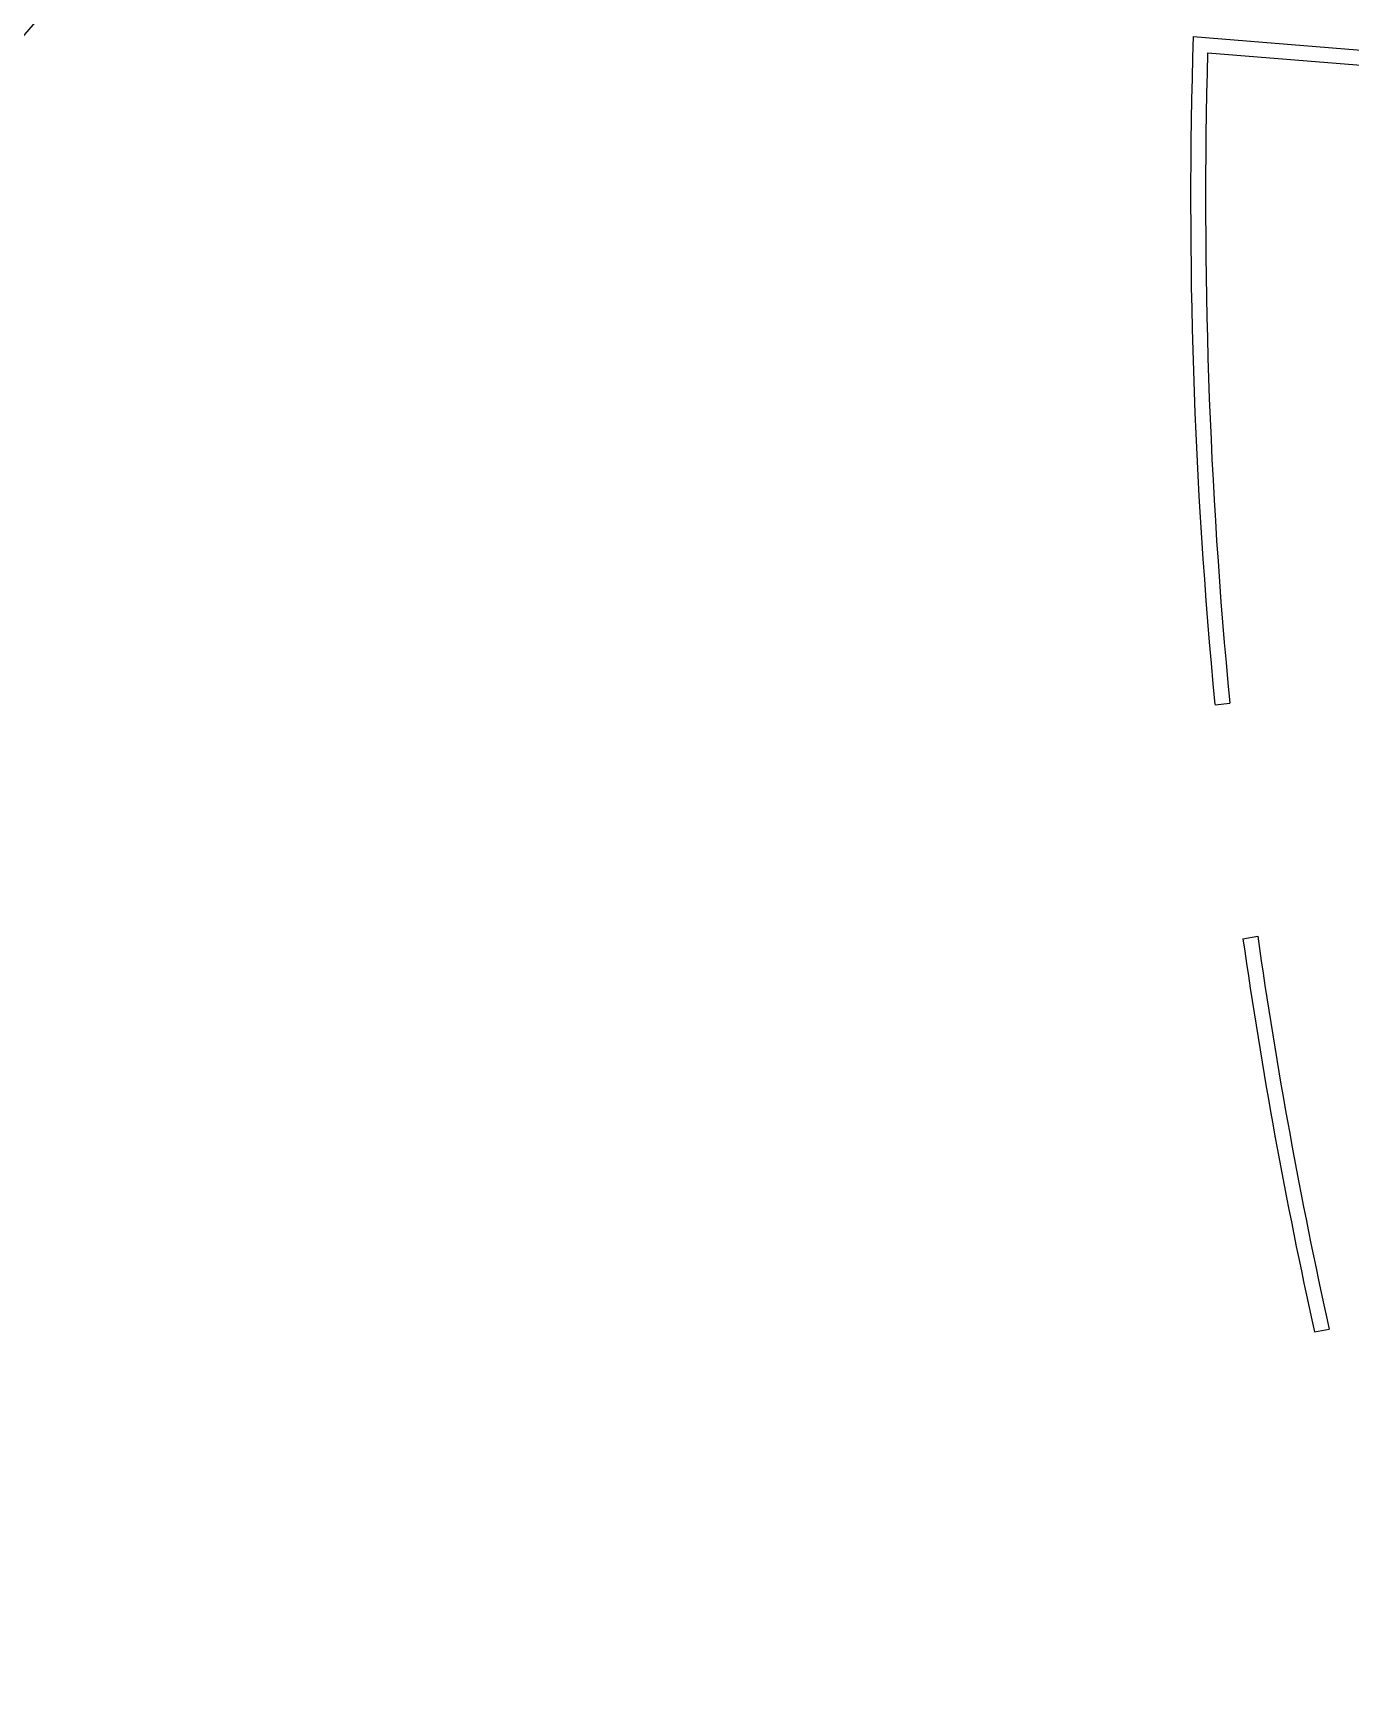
# Model space of a CAD drawing. Header units: inches. Extents: x -18604 to 2753, y -9056 to 3482.
# Drawn here: x -11575 to -10252, y -1179 to 475 of the extents above; entities that cross this region are included whole.
import ezdxf

# ---------------------------------------------------------------- set-up
doc = ezdxf.new("R2010")
doc.units = ezdxf.units.IN
doc.layers.add('FORÇA 1', color=86, linetype='Continuous')
doc.layers.add('Parede', color=6, linetype='Continuous')

msp = doc.modelspace()

# ---------------------------------------------------------------- linework, layer by layer
at = {"layer": 'FORÇA 1'}
msp.add_arc((-8078.7, -2544.6, -7.1), 4625.2, 131.6509, 162.8303, dxfattribs=at)
at = {"layer": 'Parede'}
for p, q in [((-10409.5, 471.7, 63.4), (-9770.6, 419.9, 63.4)), ((-10395, 455.5, 63.4), (-9009.3, 343.2, 63.4)), ((-10387.7, -199.4, 63.4), (-10372.8, -197.9, 63.4)), ((-10359.6, -434.6, 63.4), (-10344.8, -431.9, 63.4)), ((-10287.8, -829.5, 63.4), (-10273, -826.7, 63.4))]:
    msp.add_line(p, q, dxfattribs=at)
for radius, start, end in [(5248.7, 178.1958, 185.5305), (5233.7, 178.3683, 185.5305), (5248.7, 188.1172, 192.4992), (5233.7, 188.1104, 192.5049)]:
    msp.add_arc((-5163.5, 306.5, 63.4), radius, start, end, dxfattribs=at)

doc.saveas('drawing.dxf')
